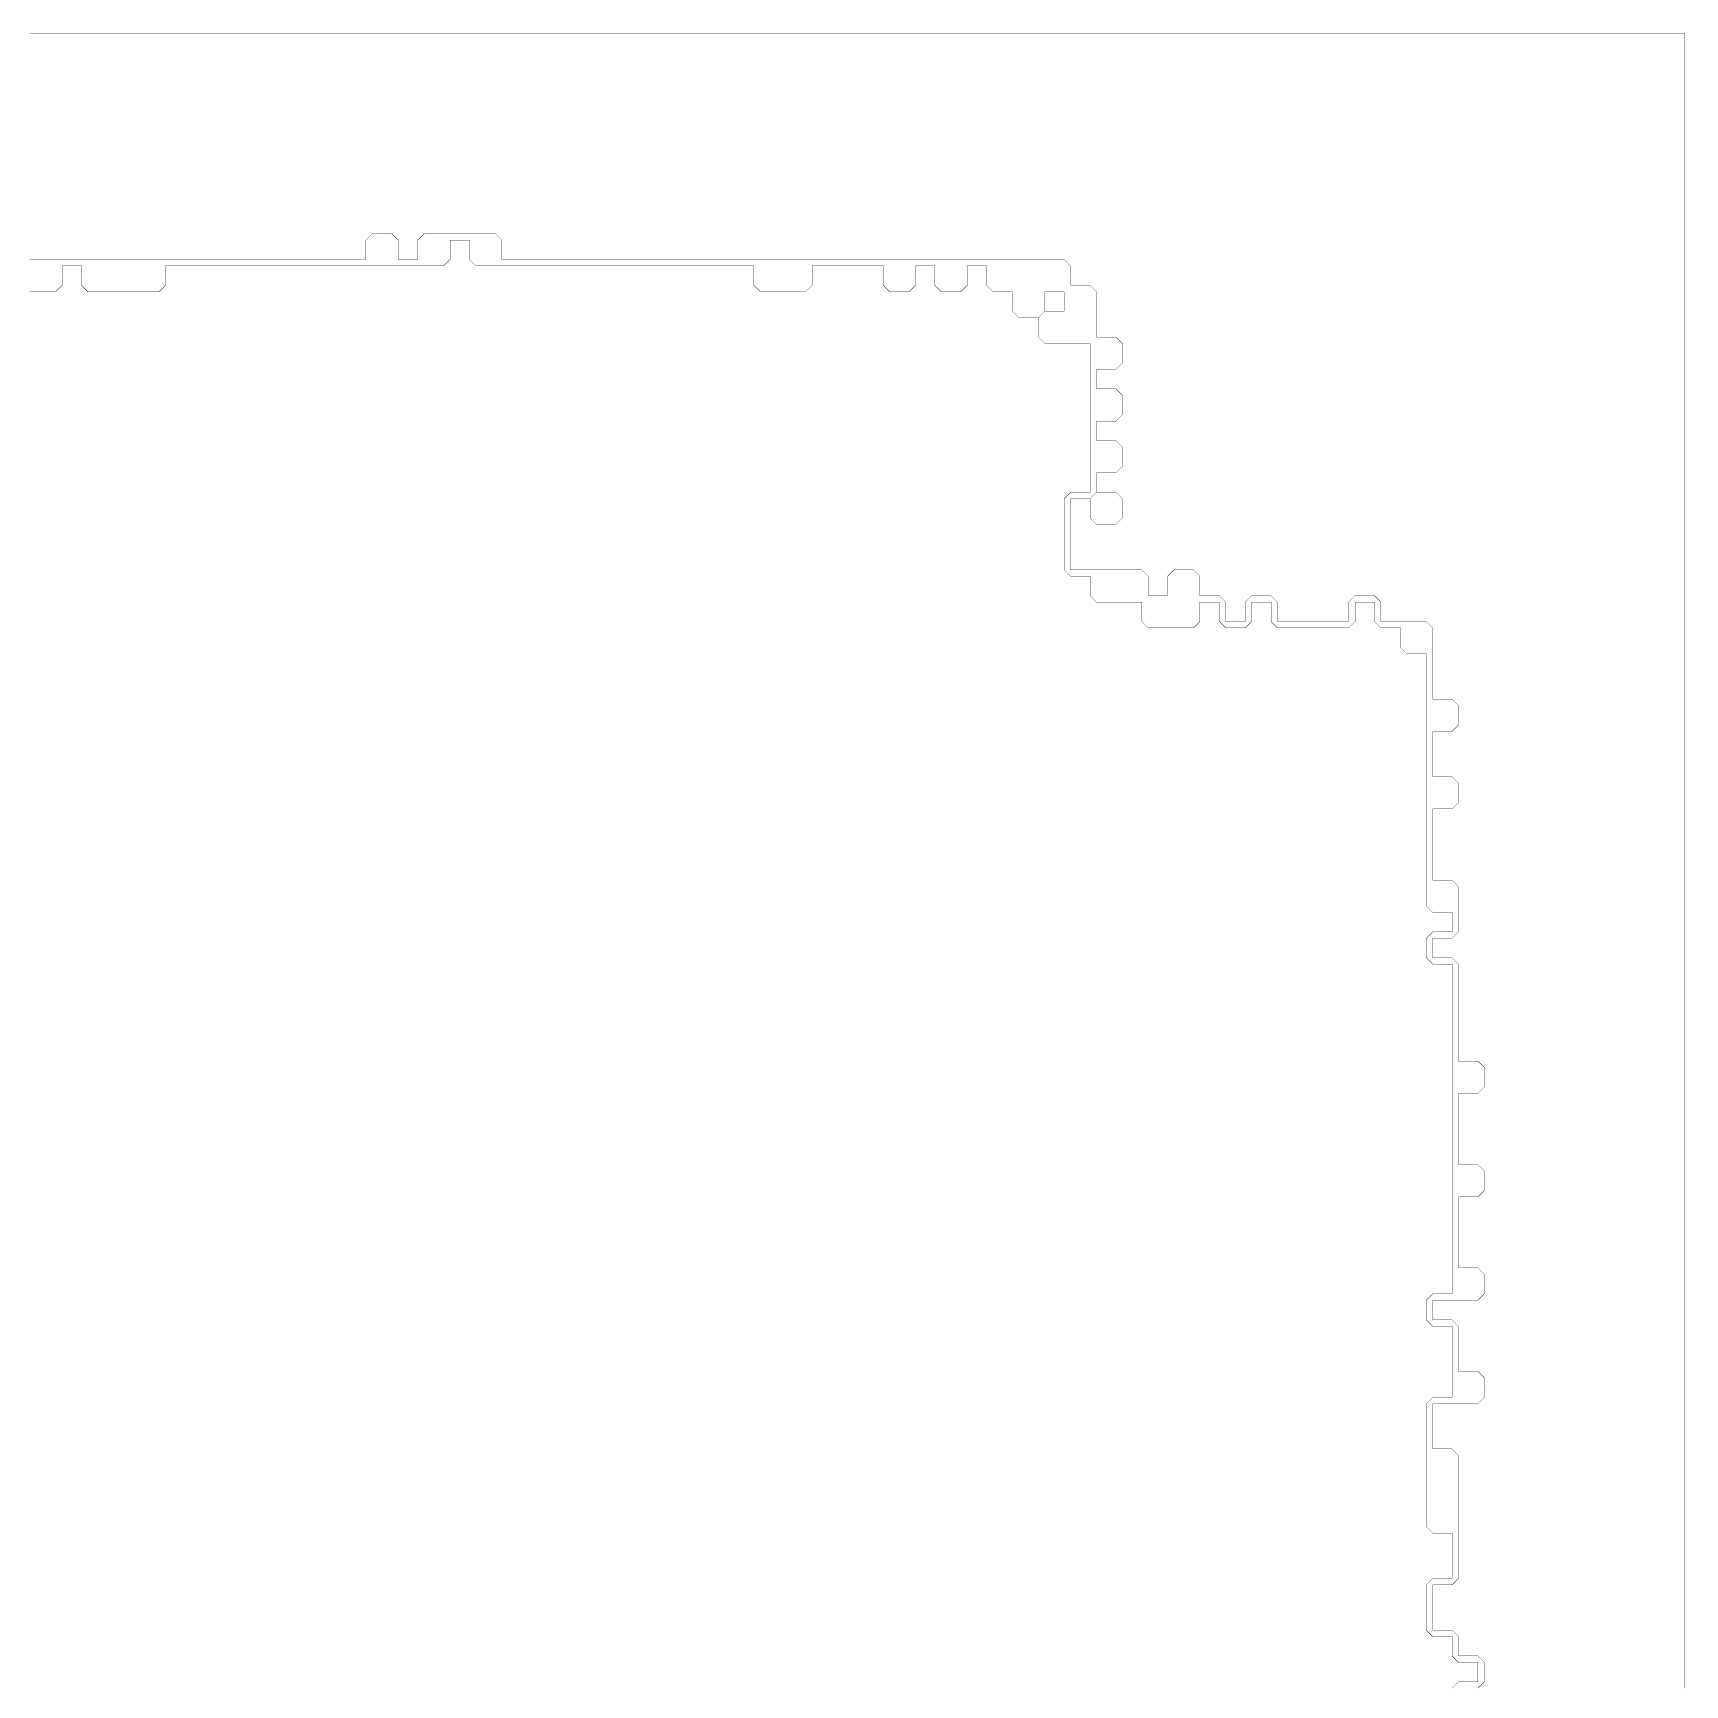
# Model space of a CAD drawing. Header units: metres. Extents: x 0 to 4990, y -4990 to 0.
# Drawn here: x 2495 to 4990, y -2495 to 0 of the extents above; entities that cross this region are included whole.
import ezdxf

# ---------------------------------------------------------------- set-up
doc = ezdxf.new("R2010")
doc.units = ezdxf.units.M
doc.layers.add('conductor', color=1, linetype='Continuous')
doc.layers.add('substrate', color=5, linetype='Continuous')

msp = doc.modelspace()

# ---------------------------------------------------------------- linework, layer by layer
at = {"layer": 'conductor', "const_width": 0.5}
msp.add_lwpolyline([(4638.671875, -2500), (4648.4375, -2490.234375), (4658.203125, -2490.234375), (4667.96875, -2490.234375), (4677.734375, -2490.234375), (4677.734375, -2480.46875), (4677.734375, -2470.703125), (4677.734375, -2460.9375), (4667.96875, -2460.9375), (4658.203125, -2460.9375), (4648.4375, -2460.9375), (4638.671875, -2451.171875), (4638.671875, -2441.40625), (4638.671875, -2431.640625), (4638.671875, -2421.875), (4628.90625, -2421.875), (4619.140625, -2421.875), (4609.375, -2421.875), (4599.609375, -2412.109375), (4599.609375, -2402.34375), (4599.609375, -2392.578125), (4599.609375, -2382.8125), (4599.609375, -2373.046875), (4599.609375, -2363.28125), (4599.609375, -2353.515625), (4599.609375, -2343.75), (4609.375, -2333.984375), (4619.140625, -2333.984375), (4628.90625, -2333.984375), (4638.671875, -2333.984375), (4638.671875, -2324.21875), (4638.671875, -2314.453125), (4638.671875, -2304.6875), (4638.671875, -2294.921875), (4638.671875, -2285.15625), (4638.671875, -2275.390625), (4638.671875, -2265.625), (4628.90625, -2265.625), (4619.140625, -2265.625), (4609.375, -2265.625), (4599.609375, -2255.859375), (4599.609375, -2246.09375), (4599.609375, -2236.328125), (4599.609375, -2226.5625), (4599.609375, -2216.796875), (4599.609375, -2207.03125), (4599.609375, -2197.265625), (4599.609375, -2187.5), (4599.609375, -2177.734375), (4599.609375, -2167.96875), (4599.609375, -2158.203125), (4599.609375, -2148.4375), (4599.609375, -2138.671875), (4599.609375, -2128.90625), (4599.609375, -2119.140625), (4599.609375, -2109.375), (4599.609375, -2099.609375), (4599.609375, -2089.84375), (4599.609375, -2080.078125), (4599.609375, -2070.3125), (4609.375, -2060.546875), (4619.140625, -2060.546875), (4628.90625, -2060.546875), (4638.671875, -2060.546875), (4638.671875, -2050.78125), (4638.671875, -2041.015625), (4638.671875, -2031.25), (4638.671875, -2021.484375), (4638.671875, -2011.71875), (4638.671875, -2001.953125), (4638.671875, -1992.1875), (4638.671875, -1982.421875), (4638.671875, -1972.65625), (4638.671875, -1962.890625), (4638.671875, -1953.125), (4628.90625, -1953.125), (4619.140625, -1953.125), (4609.375, -1953.125), (4599.609375, -1943.359375), (4599.609375, -1933.59375), (4599.609375, -1923.828125), (4599.609375, -1914.0625), (4609.375, -1904.296875), (4619.140625, -1904.296875), (4628.90625, -1904.296875), (4638.671875, -1904.296875), (4638.671875, -1894.53125), (4638.671875, -1884.765625), (4638.671875, -1875), (4638.671875, -1865.234375), (4638.671875, -1855.46875), (4638.671875, -1845.703125), (4638.671875, -1835.9375), (4638.671875, -1826.171875), (4638.671875, -1816.40625), (4638.671875, -1806.640625), (4638.671875, -1796.875), (4638.671875, -1787.109375), (4638.671875, -1777.34375), (4638.671875, -1767.578125), (4638.671875, -1757.8125), (4638.671875, -1748.046875), (4638.671875, -1738.28125), (4638.671875, -1728.515625), (4638.671875, -1718.75), (4638.671875, -1708.984375), (4638.671875, -1699.21875), (4638.671875, -1689.453125), (4638.671875, -1679.6875), (4638.671875, -1669.921875), (4638.671875, -1660.15625), (4638.671875, -1650.390625), (4638.671875, -1640.625), (4638.671875, -1630.859375), (4638.671875, -1621.09375), (4638.671875, -1611.328125), (4638.671875, -1601.5625), (4638.671875, -1591.796875), (4638.671875, -1582.03125), (4638.671875, -1572.265625), (4638.671875, -1562.5), (4638.671875, -1552.734375), (4638.671875, -1542.96875), (4638.671875, -1533.203125), (4638.671875, -1523.4375), (4638.671875, -1513.671875), (4638.671875, -1503.90625), (4638.671875, -1494.140625), (4638.671875, -1484.375), (4638.671875, -1474.609375), (4638.671875, -1464.84375), (4638.671875, -1455.078125), (4638.671875, -1445.3125), (4638.671875, -1435.546875), (4638.671875, -1425.78125), (4638.671875, -1416.015625), (4638.671875, -1406.25), (4628.90625, -1406.25), (4619.140625, -1406.25), (4609.375, -1406.25), (4599.609375, -1396.484375), (4599.609375, -1386.71875), (4599.609375, -1376.953125), (4599.609375, -1367.1875), (4609.375, -1357.421875), (4619.140625, -1357.421875), (4628.90625, -1357.421875), (4638.671875, -1357.421875), (4638.671875, -1347.65625), (4638.671875, -1337.890625), (4638.671875, -1328.125), (4628.90625, -1328.125), (4619.140625, -1328.125), (4609.375, -1328.125), (4599.609375, -1318.359375), (4599.609375, -1308.59375), (4599.609375, -1298.828125), (4599.609375, -1289.0625), (4599.609375, -1279.296875), (4599.609375, -1269.53125), (4599.609375, -1259.765625), (4599.609375, -1250), (4599.609375, -1240.234375), (4599.609375, -1230.46875), (4599.609375, -1220.703125), (4599.609375, -1210.9375), (4599.609375, -1201.171875), (4599.609375, -1191.40625), (4599.609375, -1181.640625), (4599.609375, -1171.875), (4599.609375, -1162.109375), (4599.609375, -1152.34375), (4599.609375, -1142.578125), (4599.609375, -1132.8125), (4599.609375, -1123.046875), (4599.609375, -1113.28125), (4599.609375, -1103.515625), (4599.609375, -1093.75), (4599.609375, -1083.984375), (4599.609375, -1074.21875), (4599.609375, -1064.453125), (4599.609375, -1054.6875), (4599.609375, -1044.921875), (4599.609375, -1035.15625), (4599.609375, -1025.390625), (4599.609375, -1015.625), (4599.609375, -1005.859375), (4599.609375, -996.09375), (4599.609375, -986.328125), (4599.609375, -976.5625), (4599.609375, -966.796875), (4599.609375, -957.03125), (4599.609375, -947.265625), (4599.609375, -937.5), (4589.84375, -937.5), (4580.078125, -937.5), (4570.3125, -937.5), (4560.546875, -927.734375), (4560.546875, -917.96875), (4560.546875, -908.203125), (4560.546875, -898.4375), (4550.78125, -898.4375), (4541.015625, -898.4375), (4531.25, -898.4375), (4521.484375, -888.671875), (4521.484375, -878.90625), (4521.484375, -869.140625), (4521.484375, -859.375), (4511.71875, -859.375), (4501.953125, -859.375), (4492.1875, -859.375), (4492.1875, -869.140625), (4492.1875, -878.90625), (4492.1875, -888.671875), (4482.421875, -898.4375), (4472.65625, -898.4375), (4462.890625, -898.4375), (4453.125, -898.4375), (4443.359375, -898.4375), (4433.59375, -898.4375), (4423.828125, -898.4375), (4414.0625, -898.4375), (4404.296875, -898.4375), (4394.53125, -898.4375), (4384.765625, -898.4375), (4375, -898.4375), (4365.234375, -888.671875), (4365.234375, -878.90625), (4365.234375, -869.140625), (4365.234375, -859.375), (4355.46875, -859.375), (4345.703125, -859.375), (4335.9375, -859.375), (4335.9375, -869.140625), (4335.9375, -878.90625), (4335.9375, -888.671875), (4326.171875, -898.4375), (4316.40625, -898.4375), (4306.640625, -898.4375), (4296.875, -898.4375), (4287.109375, -888.671875), (4287.109375, -878.90625), (4287.109375, -869.140625), (4287.109375, -859.375), (4277.34375, -859.375), (4267.578125, -859.375), (4257.8125, -859.375), (4257.8125, -869.140625), (4257.8125, -878.90625), (4257.8125, -888.671875), (4248.046875, -898.4375), (4238.28125, -898.4375), (4228.515625, -898.4375), (4218.75, -898.4375), (4208.984375, -898.4375), (4199.21875, -898.4375), (4189.453125, -898.4375), (4179.6875, -898.4375), (4169.921875, -888.671875), (4169.921875, -878.90625), (4169.921875, -869.140625), (4169.921875, -859.375), (4160.15625, -859.375), (4150.390625, -859.375), (4140.625, -859.375), (4130.859375, -859.375), (4121.09375, -859.375), (4111.328125, -859.375), (4101.5625, -859.375), (4091.796875, -849.609375), (4091.796875, -839.84375), (4091.796875, -830.078125), (4091.796875, -820.3125), (4082.03125, -820.3125), (4072.265625, -820.3125), (4062.5, -820.3125), (4052.734375, -810.546875), (4052.734375, -800.78125), (4052.734375, -791.015625), (4052.734375, -781.25), (4052.734375, -771.484375), (4052.734375, -761.71875), (4052.734375, -751.953125), (4052.734375, -742.1875), (4052.734375, -732.421875), (4052.734375, -722.65625), (4052.734375, -712.890625), (4052.734375, -703.125), (4062.5, -693.359375), (4072.265625, -693.359375), (4082.03125, -693.359375), (4091.796875, -693.359375), (4091.796875, -683.59375), (4091.796875, -673.828125), (4091.796875, -664.0625), (4091.796875, -654.296875), (4091.796875, -644.53125), (4091.796875, -634.765625), (4091.796875, -625), (4091.796875, -615.234375), (4091.796875, -605.46875), (4091.796875, -595.703125), (4091.796875, -585.9375), (4091.796875, -576.171875), (4091.796875, -566.40625), (4091.796875, -556.640625), (4091.796875, -546.875), (4091.796875, -537.109375), (4091.796875, -527.34375), (4091.796875, -517.578125), (4091.796875, -507.8125), (4091.796875, -498.046875), (4091.796875, -488.28125), (4091.796875, -478.515625), (4091.796875, -468.75), (4082.03125, -468.75), (4072.265625, -468.75), (4062.5, -468.75), (4052.734375, -468.75), (4042.96875, -468.75), (4033.203125, -468.75), (4023.4375, -468.75), (4013.671875, -458.984375), (4013.671875, -449.21875), (4013.671875, -439.453125), (4013.671875, -429.6875), (4023.4375, -419.921875), (4033.203125, -419.921875), (4042.96875, -419.921875), (4052.734375, -419.921875), (4052.734375, -410.15625), (4052.734375, -400.390625), (4052.734375, -390.625), (4042.96875, -390.625), (4033.203125, -390.625), (4023.4375, -390.625), (4023.4375, -400.390625), (4023.4375, -410.15625), (4023.4375, -419.921875), (4013.671875, -429.6875), (4003.90625, -429.6875), (3994.140625, -429.6875), (3984.375, -429.6875), (3974.609375, -419.921875), (3974.609375, -410.15625), (3974.609375, -400.390625), (3974.609375, -390.625), (3964.84375, -390.625), (3955.078125, -390.625), (3945.3125, -390.625), (3935.546875, -380.859375), (3935.546875, -371.09375), (3935.546875, -361.328125), (3935.546875, -351.5625), (3925.78125, -351.5625), (3916.015625, -351.5625), (3906.25, -351.5625), (3906.25, -361.328125), (3906.25, -371.09375), (3906.25, -380.859375), (3896.484375, -390.625), (3886.71875, -390.625), (3876.953125, -390.625), (3867.1875, -390.625), (3857.421875, -380.859375), (3857.421875, -371.09375), (3857.421875, -361.328125), (3857.421875, -351.5625), (3847.65625, -351.5625), (3837.890625, -351.5625), (3828.125, -351.5625), (3828.125, -361.328125), (3828.125, -371.09375), (3828.125, -380.859375), (3818.359375, -390.625), (3808.59375, -390.625), (3798.828125, -390.625), (3789.0625, -390.625), (3779.296875, -380.859375), (3779.296875, -371.09375), (3779.296875, -361.328125), (3779.296875, -351.5625), (3769.53125, -351.5625), (3759.765625, -351.5625), (3750, -351.5625), (3740.234375, -351.5625), (3730.46875, -351.5625), (3720.703125, -351.5625), (3710.9375, -351.5625), (3701.171875, -351.5625), (3691.40625, -351.5625), (3681.640625, -351.5625), (3671.875, -351.5625), (3671.875, -361.328125), (3671.875, -371.09375), (3671.875, -380.859375), (3662.109375, -390.625), (3652.34375, -390.625), (3642.578125, -390.625), (3632.8125, -390.625), (3623.046875, -390.625), (3613.28125, -390.625), (3603.515625, -390.625), (3593.75, -390.625), (3583.984375, -380.859375), (3583.984375, -371.09375), (3583.984375, -361.328125), (3583.984375, -351.5625), (3574.21875, -351.5625), (3564.453125, -351.5625), (3554.6875, -351.5625), (3544.921875, -351.5625), (3535.15625, -351.5625), (3525.390625, -351.5625), (3515.625, -351.5625), (3505.859375, -351.5625), (3496.09375, -351.5625), (3486.328125, -351.5625), (3476.5625, -351.5625), (3466.796875, -351.5625), (3457.03125, -351.5625), (3447.265625, -351.5625), (3437.5, -351.5625), (3427.734375, -351.5625), (3417.96875, -351.5625), (3408.203125, -351.5625), (3398.4375, -351.5625), (3388.671875, -351.5625), (3378.90625, -351.5625), (3369.140625, -351.5625), (3359.375, -351.5625), (3349.609375, -351.5625), (3339.84375, -351.5625), (3330.078125, -351.5625), (3320.3125, -351.5625), (3310.546875, -351.5625), (3300.78125, -351.5625), (3291.015625, -351.5625), (3281.25, -351.5625), (3271.484375, -351.5625), (3261.71875, -351.5625), (3251.953125, -351.5625), (3242.1875, -351.5625), (3232.421875, -351.5625), (3222.65625, -351.5625), (3212.890625, -351.5625), (3203.125, -351.5625), (3193.359375, -351.5625), (3183.59375, -351.5625), (3173.828125, -351.5625), (3164.0625, -351.5625), (3154.296875, -341.796875), (3154.296875, -332.03125), (3154.296875, -322.265625), (3154.296875, -312.5), (3144.53125, -312.5), (3134.765625, -312.5), (3125, -312.5), (3125, -322.265625), (3125, -332.03125), (3125, -341.796875), (3115.234375, -351.5625), (3105.46875, -351.5625), (3095.703125, -351.5625), (3085.9375, -351.5625), (3076.171875, -351.5625), (3066.40625, -351.5625), (3056.640625, -351.5625), (3046.875, -351.5625), (3037.109375, -351.5625), (3027.34375, -351.5625), (3017.578125, -351.5625), (3007.8125, -351.5625), (2998.046875, -351.5625), (2988.28125, -351.5625), (2978.515625, -351.5625), (2968.75, -351.5625), (2958.984375, -351.5625), (2949.21875, -351.5625), (2939.453125, -351.5625), (2929.6875, -351.5625), (2919.921875, -351.5625), (2910.15625, -351.5625), (2900.390625, -351.5625), (2890.625, -351.5625), (2880.859375, -351.5625), (2871.09375, -351.5625), (2861.328125, -351.5625), (2851.5625, -351.5625), (2841.796875, -351.5625), (2832.03125, -351.5625), (2822.265625, -351.5625), (2812.5, -351.5625), (2802.734375, -351.5625), (2792.96875, -351.5625), (2783.203125, -351.5625), (2773.4375, -351.5625), (2763.671875, -351.5625), (2753.90625, -351.5625), (2744.140625, -351.5625), (2734.375, -351.5625), (2724.609375, -351.5625), (2714.84375, -351.5625), (2705.078125, -351.5625), (2695.3125, -351.5625), (2695.3125, -361.328125), (2695.3125, -371.09375), (2695.3125, -380.859375), (2685.546875, -390.625), (2675.78125, -390.625), (2666.015625, -390.625), (2656.25, -390.625), (2646.484375, -390.625), (2636.71875, -390.625), (2626.953125, -390.625), (2617.1875, -390.625), (2607.421875, -390.625), (2597.65625, -390.625), (2587.890625, -390.625), (2578.125, -390.625), (2568.359375, -380.859375), (2568.359375, -371.09375), (2568.359375, -361.328125), (2568.359375, -351.5625), (2558.59375, -351.5625), (2548.828125, -351.5625), (2539.0625, -351.5625), (2539.0625, -361.328125), (2539.0625, -371.09375), (2539.0625, -380.859375), (2529.296875, -390.625), (2519.53125, -390.625), (2509.765625, -390.625), (2500, -390.625), (2490.234375, -390.625)], dxfattribs=at)
at = {"layer": 'substrate', "const_width": 0.5}
for points in [[(4990.234375, -2500), (4990.234375, -2490.234375), (4990.234375, -2480.46875), (4990.234375, -2470.703125), (4990.234375, -2460.9375), (4990.234375, -2451.171875), (4990.234375, -2441.40625), (4990.234375, -2431.640625), (4990.234375, -2421.875), (4990.234375, -2412.109375), (4990.234375, -2402.34375), (4990.234375, -2392.578125), (4990.234375, -2382.8125), (4990.234375, -2373.046875), (4990.234375, -2363.28125), (4990.234375, -2353.515625), (4990.234375, -2343.75), (4990.234375, -2333.984375), (4990.234375, -2324.21875), (4990.234375, -2314.453125), (4990.234375, -2304.6875), (4990.234375, -2294.921875), (4990.234375, -2285.15625), (4990.234375, -2275.390625), (4990.234375, -2265.625), (4990.234375, -2255.859375), (4990.234375, -2246.09375), (4990.234375, -2236.328125), (4990.234375, -2226.5625), (4990.234375, -2216.796875), (4990.234375, -2207.03125), (4990.234375, -2197.265625), (4990.234375, -2187.5), (4990.234375, -2177.734375), (4990.234375, -2167.96875), (4990.234375, -2158.203125), (4990.234375, -2148.4375), (4990.234375, -2138.671875), (4990.234375, -2128.90625), (4990.234375, -2119.140625), (4990.234375, -2109.375), (4990.234375, -2099.609375), (4990.234375, -2089.84375), (4990.234375, -2080.078125), (4990.234375, -2070.3125), (4990.234375, -2060.546875), (4990.234375, -2050.78125), (4990.234375, -2041.015625), (4990.234375, -2031.25), (4990.234375, -2021.484375), (4990.234375, -2011.71875), (4990.234375, -2001.953125), (4990.234375, -1992.1875), (4990.234375, -1982.421875), (4990.234375, -1972.65625), (4990.234375, -1962.890625), (4990.234375, -1953.125), (4990.234375, -1943.359375), (4990.234375, -1933.59375), (4990.234375, -1923.828125), (4990.234375, -1914.0625), (4990.234375, -1904.296875), (4990.234375, -1894.53125), (4990.234375, -1884.765625), (4990.234375, -1875), (4990.234375, -1865.234375), (4990.234375, -1855.46875), (4990.234375, -1845.703125), (4990.234375, -1835.9375), (4990.234375, -1826.171875), (4990.234375, -1816.40625), (4990.234375, -1806.640625), (4990.234375, -1796.875), (4990.234375, -1787.109375), (4990.234375, -1777.34375), (4990.234375, -1767.578125), (4990.234375, -1757.8125), (4990.234375, -1748.046875), (4990.234375, -1738.28125), (4990.234375, -1728.515625), (4990.234375, -1718.75), (4990.234375, -1708.984375), (4990.234375, -1699.21875), (4990.234375, -1689.453125), (4990.234375, -1679.6875), (4990.234375, -1669.921875), (4990.234375, -1660.15625), (4990.234375, -1650.390625), (4990.234375, -1640.625), (4990.234375, -1630.859375), (4990.234375, -1621.09375), (4990.234375, -1611.328125), (4990.234375, -1601.5625), (4990.234375, -1591.796875), (4990.234375, -1582.03125), (4990.234375, -1572.265625), (4990.234375, -1562.5), (4990.234375, -1552.734375), (4990.234375, -1542.96875), (4990.234375, -1533.203125), (4990.234375, -1523.4375), (4990.234375, -1513.671875), (4990.234375, -1503.90625), (4990.234375, -1494.140625), (4990.234375, -1484.375), (4990.234375, -1474.609375), (4990.234375, -1464.84375), (4990.234375, -1455.078125), (4990.234375, -1445.3125), (4990.234375, -1435.546875), (4990.234375, -1425.78125), (4990.234375, -1416.015625), (4990.234375, -1406.25), (4990.234375, -1396.484375), (4990.234375, -1386.71875), (4990.234375, -1376.953125), (4990.234375, -1367.1875), (4990.234375, -1357.421875), (4990.234375, -1347.65625), (4990.234375, -1337.890625), (4990.234375, -1328.125), (4990.234375, -1318.359375), (4990.234375, -1308.59375), (4990.234375, -1298.828125), (4990.234375, -1289.0625), (4990.234375, -1279.296875), (4990.234375, -1269.53125), (4990.234375, -1259.765625), (4990.234375, -1250), (4990.234375, -1240.234375), (4990.234375, -1230.46875), (4990.234375, -1220.703125), (4990.234375, -1210.9375), (4990.234375, -1201.171875), (4990.234375, -1191.40625), (4990.234375, -1181.640625), (4990.234375, -1171.875), (4990.234375, -1162.109375), (4990.234375, -1152.34375), (4990.234375, -1142.578125), (4990.234375, -1132.8125), (4990.234375, -1123.046875), (4990.234375, -1113.28125), (4990.234375, -1103.515625), (4990.234375, -1093.75), (4990.234375, -1083.984375), (4990.234375, -1074.21875), (4990.234375, -1064.453125), (4990.234375, -1054.6875), (4990.234375, -1044.921875), (4990.234375, -1035.15625), (4990.234375, -1025.390625), (4990.234375, -1015.625), (4990.234375, -1005.859375), (4990.234375, -996.09375), (4990.234375, -986.328125), (4990.234375, -976.5625), (4990.234375, -966.796875), (4990.234375, -957.03125), (4990.234375, -947.265625), (4990.234375, -937.5), (4990.234375, -927.734375), (4990.234375, -917.96875), (4990.234375, -908.203125), (4990.234375, -898.4375), (4990.234375, -888.671875), (4990.234375, -878.90625), (4990.234375, -869.140625), (4990.234375, -859.375), (4990.234375, -849.609375), (4990.234375, -839.84375), (4990.234375, -830.078125), (4990.234375, -820.3125), (4990.234375, -810.546875), (4990.234375, -800.78125), (4990.234375, -791.015625), (4990.234375, -781.25), (4990.234375, -771.484375), (4990.234375, -761.71875), (4990.234375, -751.953125), (4990.234375, -742.1875), (4990.234375, -732.421875), (4990.234375, -722.65625), (4990.234375, -712.890625), (4990.234375, -703.125), (4990.234375, -693.359375), (4990.234375, -683.59375), (4990.234375, -673.828125), (4990.234375, -664.0625), (4990.234375, -654.296875), (4990.234375, -644.53125), (4990.234375, -634.765625), (4990.234375, -625), (4990.234375, -615.234375), (4990.234375, -605.46875), (4990.234375, -595.703125), (4990.234375, -585.9375), (4990.234375, -576.171875), (4990.234375, -566.40625), (4990.234375, -556.640625), (4990.234375, -546.875), (4990.234375, -537.109375), (4990.234375, -527.34375), (4990.234375, -517.578125), (4990.234375, -507.8125), (4990.234375, -498.046875), (4990.234375, -488.28125), (4990.234375, -478.515625), (4990.234375, -468.75), (4990.234375, -458.984375), (4990.234375, -449.21875), (4990.234375, -439.453125), (4990.234375, -429.6875), (4990.234375, -419.921875), (4990.234375, -410.15625), (4990.234375, -400.390625), (4990.234375, -390.625), (4990.234375, -380.859375), (4990.234375, -371.09375), (4990.234375, -361.328125), (4990.234375, -351.5625), (4990.234375, -341.796875), (4990.234375, -332.03125), (4990.234375, -322.265625), (4990.234375, -312.5), (4990.234375, -302.734375), (4990.234375, -292.96875), (4990.234375, -283.203125), (4990.234375, -273.4375), (4990.234375, -263.671875), (4990.234375, -253.90625), (4990.234375, -244.140625), (4990.234375, -234.375), (4990.234375, -224.609375), (4990.234375, -214.84375), (4990.234375, -205.078125), (4990.234375, -195.3125), (4990.234375, -185.546875), (4990.234375, -175.78125), (4990.234375, -166.015625), (4990.234375, -156.25), (4990.234375, -146.484375), (4990.234375, -136.71875), (4990.234375, -126.953125), (4990.234375, -117.1875), (4990.234375, -107.421875), (4990.234375, -97.65625), (4990.234375, -87.890625), (4990.234375, -78.125), (4990.234375, -68.359375), (4990.234375, -58.59375), (4990.234375, -48.828125), (4990.234375, -39.0625), (4990.234375, -29.296875), (4990.234375, -19.53125), (4990.234375, -9.765625), (4990.234375, 0), (4980.46875, 0), (4970.703125, 0), (4960.9375, 0), (4951.171875, 0), (4941.40625, 0), (4931.640625, 0), (4921.875, 0), (4912.109375, 0), (4902.34375, 0), (4892.578125, 0), (4882.8125, 0), (4873.046875, 0), (4863.28125, 0), (4853.515625, 0), (4843.75, 0), (4833.984375, 0), (4824.21875, 0), (4814.453125, 0), (4804.6875, 0), (4794.921875, 0), (4785.15625, 0), (4775.390625, 0), (4765.625, 0), (4755.859375, 0), (4746.09375, 0), (4736.328125, 0), (4726.5625, 0), (4716.796875, 0), (4707.03125, 0), (4697.265625, 0), (4687.5, 0), (4677.734375, 0), (4667.96875, 0), (4658.203125, 0), (4648.4375, 0), (4638.671875, 0), (4628.90625, 0), (4619.140625, 0), (4609.375, 0), (4599.609375, 0), (4589.84375, 0), (4580.078125, 0), (4570.3125, 0), (4560.546875, 0), (4550.78125, 0), (4541.015625, 0), (4531.25, 0), (4521.484375, 0), (4511.71875, 0), (4501.953125, 0), (4492.1875, 0), (4482.421875, 0), (4472.65625, 0), (4462.890625, 0), (4453.125, 0), (4443.359375, 0), (4433.59375, 0), (4423.828125, 0), (4414.0625, 0), (4404.296875, 0), (4394.53125, 0), (4384.765625, 0), (4375, 0), (4365.234375, 0), (4355.46875, 0), (4345.703125, 0), (4335.9375, 0), (4326.171875, 0), (4316.40625, 0), (4306.640625, 0), (4296.875, 0), (4287.109375, 0), (4277.34375, 0), (4267.578125, 0), (4257.8125, 0), (4248.046875, 0), (4238.28125, 0), (4228.515625, 0), (4218.75, 0), (4208.984375, 0), (4199.21875, 0), (4189.453125, 0), (4179.6875, 0), (4169.921875, 0), (4160.15625, 0), (4150.390625, 0), (4140.625, 0), (4130.859375, 0), (4121.09375, 0), (4111.328125, 0), (4101.5625, 0), (4091.796875, 0), (4082.03125, 0), (4072.265625, 0), (4062.5, 0), (4052.734375, 0), (4042.96875, 0), (4033.203125, 0), (4023.4375, 0), (4013.671875, 0), (4003.90625, 0), (3994.140625, 0), (3984.375, 0), (3974.609375, 0), (3964.84375, 0), (3955.078125, 0), (3945.3125, 0), (3935.546875, 0), (3925.78125, 0), (3916.015625, 0), (3906.25, 0), (3896.484375, 0), (3886.71875, 0), (3876.953125, 0), (3867.1875, 0), (3857.421875, 0), (3847.65625, 0), (3837.890625, 0), (3828.125, 0), (3818.359375, 0), (3808.59375, 0), (3798.828125, 0), (3789.0625, 0), (3779.296875, 0), (3769.53125, 0), (3759.765625, 0), (3750, 0), (3740.234375, 0), (3730.46875, 0), (3720.703125, 0), (3710.9375, 0), (3701.171875, 0), (3691.40625, 0), (3681.640625, 0), (3671.875, 0), (3662.109375, 0), (3652.34375, 0), (3642.578125, 0), (3632.8125, 0), (3623.046875, 0), (3613.28125, 0), (3603.515625, 0), (3593.75, 0), (3583.984375, 0), (3574.21875, 0), (3564.453125, 0), (3554.6875, 0), (3544.921875, 0), (3535.15625, 0), (3525.390625, 0), (3515.625, 0), (3505.859375, 0), (3496.09375, 0), (3486.328125, 0), (3476.5625, 0), (3466.796875, 0), (3457.03125, 0), (3447.265625, 0), (3437.5, 0), (3427.734375, 0), (3417.96875, 0), (3408.203125, 0), (3398.4375, 0), (3388.671875, 0), (3378.90625, 0), (3369.140625, 0), (3359.375, 0), (3349.609375, 0), (3339.84375, 0), (3330.078125, 0), (3320.3125, 0), (3310.546875, 0), (3300.78125, 0), (3291.015625, 0), (3281.25, 0), (3271.484375, 0), (3261.71875, 0), (3251.953125, 0), (3242.1875, 0), (3232.421875, 0), (3222.65625, 0), (3212.890625, 0), (3203.125, 0), (3193.359375, 0), (3183.59375, 0), (3173.828125, 0), (3164.0625, 0), (3154.296875, 0), (3144.53125, 0), (3134.765625, 0), (3125, 0), (3115.234375, 0), (3105.46875, 0), (3095.703125, 0), (3085.9375, 0), (3076.171875, 0), (3066.40625, 0), (3056.640625, 0), (3046.875, 0), (3037.109375, 0), (3027.34375, 0), (3017.578125, 0), (3007.8125, 0), (2998.046875, 0), (2988.28125, 0), (2978.515625, 0), (2968.75, 0), (2958.984375, 0), (2949.21875, 0), (2939.453125, 0), (2929.6875, 0), (2919.921875, 0), (2910.15625, 0), (2900.390625, 0), (2890.625, 0), (2880.859375, 0), (2871.09375, 0), (2861.328125, 0), (2851.5625, 0), (2841.796875, 0), (2832.03125, 0), (2822.265625, 0), (2812.5, 0), (2802.734375, 0), (2792.96875, 0), (2783.203125, 0), (2773.4375, 0), (2763.671875, 0), (2753.90625, 0), (2744.140625, 0), (2734.375, 0), (2724.609375, 0), (2714.84375, 0), (2705.078125, 0), (2695.3125, 0), (2685.546875, 0), (2675.78125, 0), (2666.015625, 0), (2656.25, 0), (2646.484375, 0), (2636.71875, 0), (2626.953125, 0), (2617.1875, 0), (2607.421875, 0), (2597.65625, 0), (2587.890625, 0), (2578.125, 0), (2568.359375, 0), (2558.59375, 0), (2548.828125, 0), (2539.0625, 0), (2529.296875, 0), (2519.53125, 0), (2509.765625, 0), (2500, 0), (2490.234375, 0)], [(2490.234375, -341.796875), (2500, -341.796875), (2509.765625, -341.796875), (2519.53125, -341.796875), (2529.296875, -341.796875), (2539.0625, -341.796875), (2548.828125, -341.796875), (2558.59375, -341.796875), (2568.359375, -341.796875), (2578.125, -341.796875), (2587.890625, -341.796875), (2597.65625, -341.796875), (2607.421875, -341.796875), (2617.1875, -341.796875), (2626.953125, -341.796875), (2636.71875, -341.796875), (2646.484375, -341.796875), (2656.25, -341.796875), (2666.015625, -341.796875), (2675.78125, -341.796875), (2685.546875, -341.796875), (2695.3125, -341.796875), (2705.078125, -341.796875), (2714.84375, -341.796875), (2724.609375, -341.796875), (2734.375, -341.796875), (2744.140625, -341.796875), (2753.90625, -341.796875), (2763.671875, -341.796875), (2773.4375, -341.796875), (2783.203125, -341.796875), (2792.96875, -341.796875), (2802.734375, -341.796875), (2812.5, -341.796875), (2822.265625, -341.796875), (2832.03125, -341.796875), (2841.796875, -341.796875), (2851.5625, -341.796875), (2861.328125, -341.796875), (2871.09375, -341.796875), (2880.859375, -341.796875), (2890.625, -341.796875), (2900.390625, -341.796875), (2910.15625, -341.796875), (2919.921875, -341.796875), (2929.6875, -341.796875), (2939.453125, -341.796875), (2949.21875, -341.796875), (2958.984375, -341.796875), (2968.75, -341.796875), (2978.515625, -341.796875), (2988.28125, -341.796875), (2998.046875, -341.796875), (2998.046875, -332.03125), (2998.046875, -322.265625), (2998.046875, -312.5), (3007.8125, -302.734375), (3017.578125, -302.734375), (3027.34375, -302.734375), (3037.109375, -302.734375), (3046.875, -312.5), (3046.875, -322.265625), (3046.875, -332.03125), (3046.875, -341.796875), (3056.640625, -341.796875), (3066.40625, -341.796875), (3076.171875, -341.796875), (3076.171875, -332.03125), (3076.171875, -322.265625), (3076.171875, -312.5), (3085.9375, -302.734375), (3095.703125, -302.734375), (3105.46875, -302.734375), (3115.234375, -302.734375), (3125, -302.734375), (3134.765625, -302.734375), (3144.53125, -302.734375), (3154.296875, -302.734375), (3164.0625, -302.734375), (3173.828125, -302.734375), (3183.59375, -302.734375), (3193.359375, -302.734375), (3203.125, -312.5), (3203.125, -322.265625), (3203.125, -332.03125), (3203.125, -341.796875), (3212.890625, -341.796875), (3222.65625, -341.796875), (3232.421875, -341.796875), (3242.1875, -341.796875), (3251.953125, -341.796875), (3261.71875, -341.796875), (3271.484375, -341.796875), (3281.25, -341.796875), (3291.015625, -341.796875), (3300.78125, -341.796875), (3310.546875, -341.796875), (3320.3125, -341.796875), (3330.078125, -341.796875), (3339.84375, -341.796875), (3349.609375, -341.796875), (3359.375, -341.796875), (3369.140625, -341.796875), (3378.90625, -341.796875), (3388.671875, -341.796875), (3398.4375, -341.796875), (3408.203125, -341.796875), (3417.96875, -341.796875), (3427.734375, -341.796875), (3437.5, -341.796875), (3447.265625, -341.796875), (3457.03125, -341.796875), (3466.796875, -341.796875), (3476.5625, -341.796875), (3486.328125, -341.796875), (3496.09375, -341.796875), (3505.859375, -341.796875), (3515.625, -341.796875), (3525.390625, -341.796875), (3535.15625, -341.796875), (3544.921875, -341.796875), (3554.6875, -341.796875), (3564.453125, -341.796875), (3574.21875, -341.796875), (3583.984375, -341.796875), (3593.75, -341.796875), (3603.515625, -341.796875), (3613.28125, -341.796875), (3623.046875, -341.796875), (3632.8125, -341.796875), (3642.578125, -341.796875), (3652.34375, -341.796875), (3662.109375, -341.796875), (3671.875, -341.796875), (3681.640625, -341.796875), (3691.40625, -341.796875), (3701.171875, -341.796875), (3710.9375, -341.796875), (3720.703125, -341.796875), (3730.46875, -341.796875), (3740.234375, -341.796875), (3750, -341.796875), (3759.765625, -341.796875), (3769.53125, -341.796875), (3779.296875, -341.796875), (3789.0625, -341.796875), (3798.828125, -341.796875), (3808.59375, -341.796875), (3818.359375, -341.796875), (3828.125, -341.796875), (3837.890625, -341.796875), (3847.65625, -341.796875), (3857.421875, -341.796875), (3867.1875, -341.796875), (3876.953125, -341.796875), (3886.71875, -341.796875), (3896.484375, -341.796875), (3906.25, -341.796875), (3916.015625, -341.796875), (3925.78125, -341.796875), (3935.546875, -341.796875), (3945.3125, -341.796875), (3955.078125, -341.796875), (3964.84375, -341.796875), (3974.609375, -341.796875), (3984.375, -341.796875), (3994.140625, -341.796875), (4003.90625, -341.796875), (4013.671875, -341.796875), (4023.4375, -341.796875), (4033.203125, -341.796875), (4042.96875, -341.796875), (4052.734375, -341.796875), (4062.5, -351.5625), (4062.5, -361.328125), (4062.5, -371.09375), (4062.5, -380.859375), (4072.265625, -380.859375), (4082.03125, -380.859375), (4091.796875, -380.859375), (4101.5625, -390.625), (4101.5625, -400.390625), (4101.5625, -410.15625), (4101.5625, -419.921875), (4101.5625, -429.6875), (4101.5625, -439.453125), (4101.5625, -449.21875), (4101.5625, -458.984375), (4111.328125, -458.984375), (4121.09375, -458.984375), (4130.859375, -458.984375), (4140.625, -468.75), (4140.625, -478.515625), (4140.625, -488.28125), (4140.625, -498.046875), (4130.859375, -507.8125), (4121.09375, -507.8125), (4111.328125, -507.8125), (4101.5625, -507.8125), (4101.5625, -517.578125), (4101.5625, -527.34375), (4101.5625, -537.109375), (4111.328125, -537.109375), (4121.09375, -537.109375), (4130.859375, -537.109375), (4140.625, -546.875), (4140.625, -556.640625), (4140.625, -566.40625), (4140.625, -576.171875), (4130.859375, -585.9375), (4121.09375, -585.9375), (4111.328125, -585.9375), (4101.5625, -585.9375), (4101.5625, -595.703125), (4101.5625, -605.46875), (4101.5625, -615.234375), (4111.328125, -615.234375), (4121.09375, -615.234375), (4130.859375, -615.234375), (4140.625, -625), (4140.625, -634.765625), (4140.625, -644.53125), (4140.625, -654.296875), (4130.859375, -664.0625), (4121.09375, -664.0625), (4111.328125, -664.0625), (4101.5625, -664.0625), (4101.5625, -673.828125), (4101.5625, -683.59375), (4101.5625, -693.359375), (4091.796875, -703.125), (4082.03125, -703.125), (4072.265625, -703.125), (4062.5, -703.125), (4062.5, -712.890625), (4062.5, -722.65625), (4062.5, -732.421875), (4062.5, -742.1875), (4062.5, -751.953125), (4062.5, -761.71875), (4062.5, -771.484375), (4062.5, -781.25), (4062.5, -791.015625), (4062.5, -800.78125), (4062.5, -810.546875), (4072.265625, -810.546875), (4082.03125, -810.546875), (4091.796875, -810.546875), (4101.5625, -810.546875), (4111.328125, -810.546875), (4121.09375, -810.546875), (4130.859375, -810.546875), (4140.625, -810.546875), (4150.390625, -810.546875), (4160.15625, -810.546875), (4169.921875, -810.546875), (4179.6875, -820.3125), (4179.6875, -830.078125), (4179.6875, -839.84375), (4179.6875, -849.609375), (4189.453125, -849.609375), (4199.21875, -849.609375), (4208.984375, -849.609375), (4208.984375, -839.84375), (4208.984375, -830.078125), (4208.984375, -820.3125), (4218.75, -810.546875), (4228.515625, -810.546875), (4238.28125, -810.546875), (4248.046875, -810.546875), (4257.8125, -820.3125), (4257.8125, -830.078125), (4257.8125, -839.84375), (4257.8125, -849.609375), (4267.578125, -849.609375), (4277.34375, -849.609375), (4287.109375, -849.609375), (4296.875, -859.375), (4296.875, -869.140625), (4296.875, -878.90625), (4296.875, -888.671875), (4306.640625, -888.671875), (4316.40625, -888.671875), (4326.171875, -888.671875), (4326.171875, -878.90625), (4326.171875, -869.140625), (4326.171875, -859.375), (4335.9375, -849.609375), (4345.703125, -849.609375), (4355.46875, -849.609375), (4365.234375, -849.609375), (4375, -859.375), (4375, -869.140625), (4375, -878.90625), (4375, -888.671875), (4384.765625, -888.671875), (4394.53125, -888.671875), (4404.296875, -888.671875), (4414.0625, -888.671875), (4423.828125, -888.671875), (4433.59375, -888.671875), (4443.359375, -888.671875), (4453.125, -888.671875), (4462.890625, -888.671875), (4472.65625, -888.671875), (4482.421875, -888.671875), (4482.421875, -878.90625), (4482.421875, -869.140625), (4482.421875, -859.375), (4492.1875, -849.609375), (4501.953125, -849.609375), (4511.71875, -849.609375), (4521.484375, -849.609375), (4531.25, -859.375), (4531.25, -869.140625), (4531.25, -878.90625), (4531.25, -888.671875), (4541.015625, -888.671875), (4550.78125, -888.671875), (4560.546875, -888.671875), (4570.3125, -888.671875), (4580.078125, -888.671875), (4589.84375, -888.671875), (4599.609375, -888.671875), (4609.375, -898.4375), (4609.375, -908.203125), (4609.375, -917.96875), (4609.375, -927.734375), (4609.375, -937.5), (4609.375, -947.265625), (4609.375, -957.03125), (4609.375, -966.796875), (4609.375, -976.5625), (4609.375, -986.328125), (4609.375, -996.09375), (4609.375, -1005.859375), (4619.140625, -1005.859375), (4628.90625, -1005.859375), (4638.671875, -1005.859375), (4648.4375, -1015.625), (4648.4375, -1025.390625), (4648.4375, -1035.15625), (4648.4375, -1044.921875), (4638.671875, -1054.6875), (4628.90625, -1054.6875), (4619.140625, -1054.6875), (4609.375, -1054.6875), (4609.375, -1064.453125), (4609.375, -1074.21875), (4609.375, -1083.984375), (4609.375, -1093.75), (4609.375, -1103.515625), (4609.375, -1113.28125), (4609.375, -1123.046875), (4619.140625, -1123.046875), (4628.90625, -1123.046875), (4638.671875, -1123.046875), (4648.4375, -1132.8125), (4648.4375, -1142.578125), (4648.4375, -1152.34375), (4648.4375, -1162.109375), (4638.671875, -1171.875), (4628.90625, -1171.875), (4619.140625, -1171.875), (4609.375, -1171.875), (4609.375, -1181.640625), (4609.375, -1191.40625), (4609.375, -1201.171875), (4609.375, -1210.9375), (4609.375, -1220.703125), (4609.375, -1230.46875), (4609.375, -1240.234375), (4609.375, -1250), (4609.375, -1259.765625), (4609.375, -1269.53125), (4609.375, -1279.296875), (4619.140625, -1279.296875), (4628.90625, -1279.296875), (4638.671875, -1279.296875), (4648.4375, -1289.0625), (4648.4375, -1298.828125), (4648.4375, -1308.59375), (4648.4375, -1318.359375), (4648.4375, -1328.125), (4648.4375, -1337.890625), (4648.4375, -1347.65625), (4648.4375, -1357.421875), (4638.671875, -1367.1875), (4628.90625, -1367.1875), (4619.140625, -1367.1875), (4609.375, -1367.1875), (4609.375, -1376.953125), (4609.375, -1386.71875), (4609.375, -1396.484375), (4619.140625, -1396.484375), (4628.90625, -1396.484375), (4638.671875, -1396.484375), (4648.4375, -1406.25), (4648.4375, -1416.015625), (4648.4375, -1425.78125), (4648.4375, -1435.546875), (4648.4375, -1445.3125), (4648.4375, -1455.078125), (4648.4375, -1464.84375), (4648.4375, -1474.609375), (4648.4375, -1484.375), (4648.4375, -1494.140625), (4648.4375, -1503.90625), (4648.4375, -1513.671875), (4648.4375, -1523.4375), (4648.4375, -1533.203125), (4648.4375, -1542.96875), (4648.4375, -1552.734375), (4658.203125, -1552.734375), (4667.96875, -1552.734375), (4677.734375, -1552.734375), (4687.5, -1562.5), (4687.5, -1572.265625), (4687.5, -1582.03125), (4687.5, -1591.796875), (4677.734375, -1601.5625), (4667.96875, -1601.5625), (4658.203125, -1601.5625), (4648.4375, -1601.5625), (4648.4375, -1611.328125), (4648.4375, -1621.09375), (4648.4375, -1630.859375), (4648.4375, -1640.625), (4648.4375, -1650.390625), (4648.4375, -1660.15625), (4648.4375, -1669.921875), (4648.4375, -1679.6875), (4648.4375, -1689.453125), (4648.4375, -1699.21875), (4648.4375, -1708.984375), (4658.203125, -1708.984375), (4667.96875, -1708.984375), (4677.734375, -1708.984375), (4687.5, -1718.75), (4687.5, -1728.515625), (4687.5, -1738.28125), (4687.5, -1748.046875), (4677.734375, -1757.8125), (4667.96875, -1757.8125), (4658.203125, -1757.8125), (4648.4375, -1757.8125), (4648.4375, -1767.578125), (4648.4375, -1777.34375), (4648.4375, -1787.109375), (4648.4375, -1796.875), (4648.4375, -1806.640625), (4648.4375, -1816.40625), (4648.4375, -1826.171875), (4648.4375, -1835.9375), (4648.4375, -1845.703125), (4648.4375, -1855.46875), (4648.4375, -1865.234375), (4658.203125, -1865.234375), (4667.96875, -1865.234375), (4677.734375, -1865.234375), (4687.5, -1875), (4687.5, -1884.765625), (4687.5, -1894.53125), (4687.5, -1904.296875), (4677.734375, -1914.0625), (4667.96875, -1914.0625), (4658.203125, -1914.0625), (4648.4375, -1914.0625), (4638.671875, -1914.0625), (4628.90625, -1914.0625), (4619.140625, -1914.0625), (4609.375, -1914.0625), (4609.375, -1923.828125), (4609.375, -1933.59375), (4609.375, -1943.359375), (4619.140625, -1943.359375), (4628.90625, -1943.359375), (4638.671875, -1943.359375), (4648.4375, -1953.125), (4648.4375, -1962.890625), (4648.4375, -1972.65625), (4648.4375, -1982.421875), (4648.4375, -1992.1875), (4648.4375, -2001.953125), (4648.4375, -2011.71875), (4648.4375, -2021.484375), (4658.203125, -2021.484375), (4667.96875, -2021.484375), (4677.734375, -2021.484375), (4687.5, -2031.25), (4687.5, -2041.015625), (4687.5, -2050.78125), (4687.5, -2060.546875), (4677.734375, -2070.3125), (4667.96875, -2070.3125), (4658.203125, -2070.3125), (4648.4375, -2070.3125), (4638.671875, -2070.3125), (4628.90625, -2070.3125), (4619.140625, -2070.3125), (4609.375, -2070.3125), (4609.375, -2080.078125), (4609.375, -2089.84375), (4609.375, -2099.609375), (4609.375, -2109.375), (4609.375, -2119.140625), (4609.375, -2128.90625), (4609.375, -2138.671875), (4619.140625, -2138.671875), (4628.90625, -2138.671875), (4638.671875, -2138.671875), (4648.4375, -2148.4375), (4648.4375, -2158.203125), (4648.4375, -2167.96875), (4648.4375, -2177.734375), (4648.4375, -2187.5), (4648.4375, -2197.265625), (4648.4375, -2207.03125), (4648.4375, -2216.796875), (4648.4375, -2226.5625), (4648.4375, -2236.328125), (4648.4375, -2246.09375), (4648.4375, -2255.859375), (4648.4375, -2265.625), (4648.4375, -2275.390625), (4648.4375, -2285.15625), (4648.4375, -2294.921875), (4648.4375, -2304.6875), (4648.4375, -2314.453125), (4648.4375, -2324.21875), (4648.4375, -2333.984375), (4638.671875, -2343.75), (4628.90625, -2343.75), (4619.140625, -2343.75), (4609.375, -2343.75), (4609.375, -2353.515625), (4609.375, -2363.28125), (4609.375, -2373.046875), (4609.375, -2382.8125), (4609.375, -2392.578125), (4609.375, -2402.34375), (4609.375, -2412.109375), (4619.140625, -2412.109375), (4628.90625, -2412.109375), (4638.671875, -2412.109375), (4648.4375, -2421.875), (4648.4375, -2431.640625), (4648.4375, -2441.40625), (4648.4375, -2451.171875), (4658.203125, -2451.171875), (4667.96875, -2451.171875), (4677.734375, -2451.171875), (4687.5, -2460.9375), (4687.5, -2470.703125), (4687.5, -2480.46875), (4687.5, -2490.234375), (4677.734375, -2500)]]:
    msp.add_lwpolyline(points, dxfattribs=at)
msp.add_lwpolyline([(4091.796875, -703.125), (4101.5625, -693.359375), (4111.328125, -693.359375), (4121.09375, -693.359375), (4130.859375, -693.359375), (4140.625, -703.125), (4140.625, -712.890625), (4140.625, -722.65625), (4140.625, -732.421875), (4130.859375, -742.1875), (4121.09375, -742.1875), (4111.328125, -742.1875), (4101.5625, -742.1875), (4091.796875, -732.421875), (4091.796875, -722.65625), (4091.796875, -712.890625)], close=True, dxfattribs=at)

doc.saveas('drawing.dxf')
